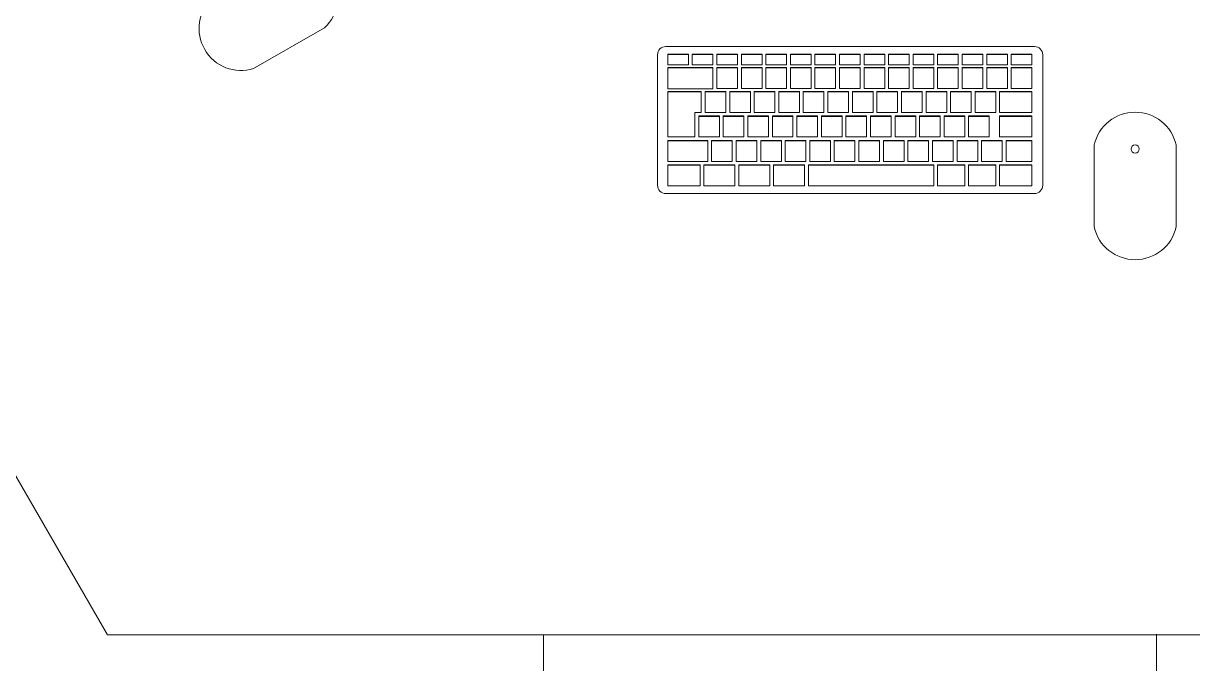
# Model space of a CAD drawing. Header units: millimetres. Extents: x 155927 to 295199, y -4084 to 97293.
# Drawn here: x 175587 to 176492, y 16848 to 17344 of the extents above; entities that cross this region are included whole.
import ezdxf

# ---------------------------------------------------------------- set-up
doc = ezdxf.new("R2010")
doc.units = ezdxf.units.MM
doc.header["$MEASUREMENT"] = 0
doc.layers.add('A-GENM', color=8, linetype='CONTINUOUS', lineweight=9)
doc.layers.add('I-FURN', color=8, linetype='CONTINUOUS', lineweight=9)

msp = doc.modelspace()

# ---------------------------------------------------------------- linework, layer by layer
at = {"layer": 'A-GENM'}
for p, q in [((175765.07, 17308.63), (175820.06, 17340.38)), ((176084.2, 17325.76), (176369.74, 17325.76)), ((176085.74, 17319.77), (176101.74, 17319.77)), ((176085.74, 17319.5), (176085.74, 17319.77)), ((176101.74, 17319.5), (176101.74, 17319.77)), ((176104.74, 17319.77), (176120.74, 17319.77)), ((176104.74, 17319.5), (176104.74, 17319.77)), ((176120.74, 17319.5), (176120.74, 17319.77)), ((176123.74, 17319.77), (176139.74, 17319.77)), ((176123.74, 17319.5), (176123.74, 17319.77)), ((176139.74, 17319.5), (176139.74, 17319.77)), ((176142.74, 17319.77), (176158.74, 17319.77)), ((176142.74, 17319.5), (176142.74, 17319.77)), ((176158.74, 17319.5), (176158.74, 17319.77)), ((176161.74, 17319.77), (176177.74, 17319.77)), ((176161.74, 17319.5), (176161.74, 17319.77)), ((176177.74, 17319.5), (176177.74, 17319.77)), ((176180.74, 17319.77), (176196.74, 17319.77)), ((176180.74, 17319.5), (176180.74, 17319.77)), ((176196.74, 17319.5), (176196.74, 17319.77)), ((176199.74, 17319.77), (176215.74, 17319.77)), ((176199.74, 17319.5), (176199.74, 17319.77)), ((176215.74, 17319.5), (176215.74, 17319.77)), ((176218.74, 17319.77), (176234.74, 17319.77)), ((176218.74, 17319.5), (176218.74, 17319.77)), ((176234.74, 17319.5), (176234.74, 17319.77)), ((176237.74, 17319.77), (176253.74, 17319.77)), ((176237.74, 17319.5), (176237.74, 17319.77)), ((176253.74, 17319.5), (176253.74, 17319.77)), ((176256.74, 17319.77), (176272.74, 17319.77)), ((176256.74, 17319.5), (176256.74, 17319.77)), ((176272.74, 17319.5), (176272.74, 17319.77)), ((176275.74, 17319.77), (176291.74, 17319.77)), ((176275.74, 17319.5), (176275.74, 17319.77)), ((176291.74, 17319.5), (176291.74, 17319.77)), ((176294.74, 17319.77), (176310.74, 17319.77)), ((176294.74, 17319.5), (176294.74, 17319.77)), ((176310.74, 17319.5), (176310.74, 17319.77)), ((176313.74, 17319.77), (176329.74, 17319.77)), ((176313.74, 17319.5), (176313.74, 17319.77)), ((176329.74, 17319.5), (176329.74, 17319.77)), ((176332.74, 17319.77), (176348.74, 17319.77)), ((176332.74, 17319.5), (176332.74, 17319.77)), ((176348.74, 17319.5), (176348.74, 17319.77)), ((176351.74, 17319.77), (176367.74, 17319.77)), ((176351.74, 17319.5), (176351.74, 17319.77)), ((176367.74, 17319.5), (176367.74, 17319.77)), ((176077.85, 17218.25), (176077.85, 17319.41)), ((176101.74, 17319.5), (176085.74, 17319.5)), ((176085.74, 17319.5), (176085.74, 17311.52)), ((176085.74, 17311.52), (176101.74, 17311.52)), ((176101.74, 17311.52), (176101.74, 17319.5)), ((176120.74, 17319.5), (176104.74, 17319.5)), ((176104.74, 17319.5), (176104.74, 17311.52)), ((176104.74, 17311.52), (176120.74, 17311.52)), ((176120.74, 17311.52), (176120.74, 17319.5)), ((176139.74, 17319.5), (176123.74, 17319.5)), ((176123.74, 17319.5), (176123.74, 17311.52)), ((176123.74, 17311.52), (176139.74, 17311.52)), ((176139.74, 17311.52), (176139.74, 17319.5)), ((176158.74, 17319.5), (176142.74, 17319.5)), ((176142.74, 17319.5), (176142.74, 17311.52)), ((176142.74, 17311.52), (176158.74, 17311.52)), ((176158.74, 17311.52), (176158.74, 17319.5)), ((176177.74, 17319.5), (176161.74, 17319.5)), ((176161.74, 17319.5), (176161.74, 17311.52)), ((176161.74, 17311.52), (176177.74, 17311.52)), ((176177.74, 17311.52), (176177.74, 17319.5)), ((176196.74, 17319.5), (176180.74, 17319.5)), ((176180.74, 17319.5), (176180.74, 17311.52)), ((176180.74, 17311.52), (176196.74, 17311.52)), ((176196.74, 17311.52), (176196.74, 17319.5)), ((176215.74, 17319.5), (176199.74, 17319.5)), ((176199.74, 17319.5), (176199.74, 17311.52)), ((176199.74, 17311.52), (176215.74, 17311.52)), ((176215.74, 17311.52), (176215.74, 17319.5)), ((176234.74, 17319.5), (176218.74, 17319.5)), ((176218.74, 17319.5), (176218.74, 17311.52)), ((176218.74, 17311.52), (176234.74, 17311.52)), ((176234.74, 17311.52), (176234.74, 17319.5)), ((176253.74, 17319.5), (176237.74, 17319.5)), ((176237.74, 17319.5), (176237.74, 17311.52)), ((176237.74, 17311.52), (176253.74, 17311.52)), ((176253.74, 17311.52), (176253.74, 17319.5)), ((176272.74, 17319.5), (176256.74, 17319.5)), ((176256.74, 17319.5), (176256.74, 17311.52)), ((176256.74, 17311.52), (176272.74, 17311.52)), ((176272.74, 17311.52), (176272.74, 17319.5)), ((176291.74, 17319.5), (176275.74, 17319.5)), ((176275.74, 17319.5), (176275.74, 17311.52)), ((176275.74, 17311.52), (176291.74, 17311.52)), ((176291.74, 17311.52), (176291.74, 17319.5)), ((176310.74, 17319.5), (176294.74, 17319.5)), ((176294.74, 17319.5), (176294.74, 17311.52)), ((176294.74, 17311.52), (176310.74, 17311.52)), ((176310.74, 17311.52), (176310.74, 17319.5)), ((176329.74, 17319.5), (176313.74, 17319.5)), ((176313.74, 17319.5), (176313.74, 17311.52)), ((176313.74, 17311.52), (176329.74, 17311.52)), ((176329.74, 17311.52), (176329.74, 17319.5)), ((176348.74, 17319.5), (176332.74, 17319.5)), ((176332.74, 17319.5), (176332.74, 17311.52)), ((176332.74, 17311.52), (176348.74, 17311.52)), ((176348.74, 17311.52), (176348.74, 17319.5)), ((176367.74, 17319.5), (176351.74, 17319.5)), ((176351.74, 17319.5), (176351.74, 17311.52)), ((176351.74, 17311.52), (176367.74, 17311.52)), ((176367.74, 17311.52), (176367.74, 17319.5)), ((176376.09, 17319.41), (176376.09, 17218.25)), ((176085.74, 17309.54), (176120.74, 17309.54)), ((176085.74, 17309.26), (176085.74, 17309.54)), ((176120.74, 17309.26), (176085.74, 17309.26)), ((176085.74, 17309.26), (176085.74, 17293.02)), ((176120.74, 17309.26), (176120.74, 17309.54)), ((176120.74, 17293.02), (176120.74, 17309.26)), ((176123.74, 17309.54), (176139.74, 17309.54)), ((176123.74, 17309.26), (176123.74, 17309.54)), ((176139.74, 17309.26), (176123.74, 17309.26)), ((176123.74, 17309.26), (176123.74, 17293.3)), ((176139.74, 17309.26), (176139.74, 17309.54)), ((176139.74, 17293.3), (176139.74, 17309.26)), ((176142.74, 17309.54), (176158.74, 17309.54)), ((176142.74, 17309.26), (176142.74, 17309.54)), ((176158.74, 17309.26), (176142.74, 17309.26)), ((176142.74, 17309.26), (176142.74, 17293.3)), ((176158.74, 17309.26), (176158.74, 17309.54)), ((176158.74, 17293.3), (176158.74, 17309.26)), ((176161.74, 17309.54), (176177.74, 17309.54)), ((176161.74, 17309.26), (176161.74, 17309.54)), ((176177.74, 17309.26), (176161.74, 17309.26)), ((176161.74, 17309.26), (176161.74, 17293.3)), ((176177.74, 17309.26), (176177.74, 17309.54)), ((176177.74, 17293.3), (176177.74, 17309.26)), ((176180.74, 17309.54), (176196.74, 17309.54)), ((176180.74, 17309.26), (176180.74, 17309.54)), ((176196.74, 17309.26), (176180.74, 17309.26)), ((176180.74, 17309.26), (176180.74, 17293.3)), ((176196.74, 17309.26), (176196.74, 17309.54)), ((176196.74, 17293.3), (176196.74, 17309.26)), ((176199.74, 17309.54), (176215.74, 17309.54)), ((176199.74, 17309.26), (176199.74, 17309.54)), ((176215.74, 17309.26), (176199.74, 17309.26)), ((176199.74, 17309.26), (176199.74, 17293.3)), ((176215.74, 17309.26), (176215.74, 17309.54)), ((176215.74, 17293.3), (176215.74, 17309.26)), ((176218.74, 17309.54), (176234.74, 17309.54)), ((176218.74, 17309.26), (176218.74, 17309.54)), ((176234.74, 17309.26), (176218.74, 17309.26)), ((176218.74, 17309.26), (176218.74, 17293.3)), ((176234.74, 17309.26), (176234.74, 17309.54)), ((176234.74, 17293.3), (176234.74, 17309.26)), ((176237.74, 17309.54), (176253.74, 17309.54)), ((176237.74, 17309.26), (176237.74, 17309.54)), ((176253.74, 17309.26), (176237.74, 17309.26)), ((176237.74, 17309.26), (176237.74, 17293.3)), ((176253.74, 17309.26), (176253.74, 17309.54)), ((176253.74, 17293.3), (176253.74, 17309.26)), ((176256.74, 17309.54), (176272.74, 17309.54)), ((176256.74, 17309.26), (176256.74, 17309.54)), ((176272.74, 17309.26), (176256.74, 17309.26)), ((176256.74, 17309.26), (176256.74, 17293.3)), ((176272.74, 17309.26), (176272.74, 17309.54)), ((176272.74, 17293.3), (176272.74, 17309.26)), ((176275.74, 17309.54), (176291.74, 17309.54)), ((176275.74, 17309.26), (176275.74, 17309.54)), ((176291.74, 17309.26), (176275.74, 17309.26)), ((176275.74, 17309.26), (176275.74, 17293.3)), ((176291.74, 17309.26), (176291.74, 17309.54)), ((176291.74, 17293.3), (176291.74, 17309.26)), ((176294.74, 17309.54), (176310.74, 17309.54)), ((176294.74, 17309.26), (176294.74, 17309.54)), ((176310.74, 17309.26), (176294.74, 17309.26)), ((176294.74, 17309.26), (176294.74, 17293.3)), ((176310.74, 17309.26), (176310.74, 17309.54)), ((176310.74, 17293.3), (176310.74, 17309.26)), ((176313.74, 17309.54), (176329.74, 17309.54)), ((176313.74, 17309.26), (176313.74, 17309.54)), ((176329.74, 17309.26), (176313.74, 17309.26)), ((176313.74, 17309.26), (176313.74, 17293.3)), ((176329.74, 17309.26), (176329.74, 17309.54)), ((176329.74, 17293.3), (176329.74, 17309.26)), ((176332.74, 17309.54), (176348.74, 17309.54)), ((176332.74, 17309.26), (176332.74, 17309.54)), ((176348.74, 17309.26), (176332.74, 17309.26)), ((176332.74, 17309.26), (176332.74, 17293.3)), ((176348.74, 17309.26), (176348.74, 17309.54)), ((176348.74, 17293.3), (176348.74, 17309.26)), ((176351.74, 17309.54), (176367.74, 17309.54)), ((176351.74, 17309.26), (176351.74, 17309.54)), ((176367.74, 17309.26), (176351.74, 17309.26)), ((176351.74, 17309.26), (176351.74, 17293.3)), ((176367.74, 17309.26), (176367.74, 17309.54)), ((176367.74, 17293.3), (176367.74, 17309.26)), ((176085.74, 17293.02), (176120.74, 17293.02)), ((176123.74, 17293.3), (176139.74, 17293.3)), ((176142.74, 17293.3), (176158.74, 17293.3)), ((176161.74, 17293.3), (176177.74, 17293.3)), ((176180.74, 17293.3), (176196.74, 17293.3)), ((176199.74, 17293.3), (176215.74, 17293.3)), ((176218.74, 17293.3), (176234.74, 17293.3)), ((176237.74, 17293.3), (176253.74, 17293.3)), ((176256.74, 17293.3), (176272.74, 17293.3)), ((176275.74, 17293.3), (176291.74, 17293.3)), ((176294.74, 17293.3), (176310.74, 17293.3)), ((176313.74, 17293.3), (176329.74, 17293.3)), ((176332.74, 17293.3), (176348.74, 17293.3)), ((176351.74, 17293.3), (176367.74, 17293.3)), ((176085.74, 17290.89), (176111.74, 17290.89)), ((176085.74, 17290.61), (176085.74, 17290.89)), ((176111.74, 17290.61), (176085.74, 17290.61)), ((176085.74, 17290.61), (176085.74, 17255.72)), ((176111.74, 17290.61), (176111.74, 17290.89)), ((176111.74, 17274.65), (176111.74, 17290.61)), ((176114.74, 17290.89), (176130.74, 17290.89)), ((176114.74, 17290.61), (176114.74, 17290.89)), ((176130.74, 17290.61), (176114.74, 17290.61)), ((176114.74, 17290.61), (176114.74, 17274.65)), ((176130.74, 17290.61), (176130.74, 17290.89)), ((176130.74, 17274.65), (176130.74, 17290.61)), ((176133.74, 17290.89), (176149.74, 17290.89)), ((176133.74, 17290.61), (176133.74, 17290.89)), ((176149.74, 17290.61), (176133.74, 17290.61)), ((176133.74, 17290.61), (176133.74, 17274.65)), ((176149.74, 17290.61), (176149.74, 17290.89)), ((176149.74, 17274.65), (176149.74, 17290.61)), ((176152.74, 17290.89), (176168.74, 17290.89)), ((176152.74, 17290.61), (176152.74, 17290.89)), ((176168.74, 17290.61), (176152.74, 17290.61)), ((176152.74, 17290.61), (176152.74, 17274.65)), ((176168.74, 17290.61), (176168.74, 17290.89)), ((176168.74, 17274.65), (176168.74, 17290.61)), ((176171.74, 17290.89), (176187.74, 17290.89)), ((176171.74, 17290.61), (176171.74, 17290.89)), ((176187.74, 17290.61), (176171.74, 17290.61)), ((176171.74, 17290.61), (176171.74, 17274.65)), ((176187.74, 17290.61), (176187.74, 17290.89)), ((176187.74, 17274.65), (176187.74, 17290.61)), ((176190.74, 17290.89), (176206.74, 17290.89)), ((176190.74, 17290.61), (176190.74, 17290.89)), ((176206.74, 17290.61), (176190.74, 17290.61)), ((176190.74, 17290.61), (176190.74, 17274.65)), ((176206.74, 17290.61), (176206.74, 17290.89)), ((176206.74, 17274.65), (176206.74, 17290.61)), ((176209.74, 17290.89), (176225.74, 17290.89)), ((176209.74, 17290.61), (176209.74, 17290.89)), ((176225.74, 17290.61), (176209.74, 17290.61)), ((176209.74, 17290.61), (176209.74, 17274.65)), ((176225.74, 17290.61), (176225.74, 17290.89)), ((176225.74, 17274.65), (176225.74, 17290.61)), ((176228.74, 17290.89), (176244.74, 17290.89)), ((176228.74, 17290.61), (176228.74, 17290.89)), ((176244.74, 17290.61), (176228.74, 17290.61)), ((176228.74, 17290.61), (176228.74, 17274.65)), ((176244.74, 17290.61), (176244.74, 17290.89)), ((176244.74, 17274.65), (176244.74, 17290.61)), ((176247.74, 17290.89), (176263.74, 17290.89)), ((176247.74, 17290.61), (176247.74, 17290.89)), ((176263.74, 17290.61), (176247.74, 17290.61)), ((176247.74, 17290.61), (176247.74, 17274.65)), ((176263.74, 17290.61), (176263.74, 17290.89)), ((176263.74, 17274.65), (176263.74, 17290.61)), ((176266.74, 17290.89), (176282.74, 17290.89)), ((176266.74, 17290.61), (176266.74, 17290.89)), ((176282.74, 17290.61), (176266.74, 17290.61)), ((176266.74, 17290.61), (176266.74, 17274.65)), ((176282.74, 17290.61), (176282.74, 17290.89)), ((176282.74, 17274.65), (176282.74, 17290.61)), ((176285.74, 17290.89), (176301.74, 17290.89)), ((176285.74, 17290.61), (176285.74, 17290.89)), ((176301.74, 17290.61), (176285.74, 17290.61)), ((176285.74, 17290.61), (176285.74, 17274.65)), ((176301.74, 17290.61), (176301.74, 17290.89)), ((176301.74, 17274.65), (176301.74, 17290.61)), ((176304.74, 17290.89), (176320.74, 17290.89)), ((176304.74, 17290.61), (176304.74, 17290.89)), ((176320.74, 17290.61), (176304.74, 17290.61)), ((176304.74, 17290.61), (176304.74, 17274.65)), ((176320.74, 17290.61), (176320.74, 17290.89)), ((176320.74, 17274.65), (176320.74, 17290.61)), ((176323.74, 17290.89), (176339.74, 17290.89)), ((176323.74, 17290.61), (176323.74, 17290.89)), ((176339.74, 17290.61), (176323.74, 17290.61)), ((176323.74, 17290.61), (176323.74, 17274.65)), ((176339.74, 17290.61), (176339.74, 17290.89)), ((176339.74, 17274.65), (176339.74, 17290.61)), ((176342.74, 17290.89), (176367.74, 17290.89)), ((176342.74, 17290.61), (176342.74, 17290.89)), ((176367.74, 17290.61), (176342.74, 17290.61)), ((176342.74, 17290.61), (176342.74, 17274.67)), ((176367.74, 17290.61), (176367.74, 17290.89)), ((176367.74, 17274.67), (176367.74, 17290.61)), ((176106.74, 17255.72), (176106.74, 17274.65)), ((176106.74, 17274.65), (176111.74, 17274.65)), ((176114.74, 17274.65), (176130.74, 17274.65)), ((176133.74, 17274.65), (176149.74, 17274.65)), ((176152.74, 17274.65), (176168.74, 17274.65)), ((176171.74, 17274.65), (176187.74, 17274.65)), ((176190.74, 17274.65), (176206.74, 17274.65)), ((176209.74, 17274.65), (176225.74, 17274.65)), ((176228.74, 17274.65), (176244.74, 17274.65)), ((176247.74, 17274.65), (176263.74, 17274.65)), ((176266.74, 17274.65), (176282.74, 17274.65)), ((176285.74, 17274.65), (176301.74, 17274.65)), ((176304.74, 17274.65), (176320.74, 17274.65)), ((176323.74, 17274.65), (176339.74, 17274.65)), ((176342.74, 17274.67), (176367.74, 17274.67)), ((176109.74, 17271.96), (176125.74, 17271.96)), ((176109.74, 17271.68), (176109.74, 17271.96)), ((176125.74, 17271.68), (176109.74, 17271.68)), ((176109.74, 17271.68), (176109.74, 17255.72)), ((176125.74, 17271.68), (176125.74, 17271.96)), ((176125.74, 17255.72), (176125.74, 17271.68)), ((176128.74, 17271.96), (176144.74, 17271.96)), ((176128.74, 17271.68), (176128.74, 17271.96)), ((176144.74, 17271.68), (176128.74, 17271.68)), ((176128.74, 17271.68), (176128.74, 17255.72)), ((176144.74, 17271.68), (176144.74, 17271.96)), ((176144.74, 17255.72), (176144.74, 17271.68)), ((176147.74, 17271.96), (176163.74, 17271.96)), ((176147.74, 17271.68), (176147.74, 17271.96)), ((176163.74, 17271.68), (176147.74, 17271.68)), ((176147.74, 17271.68), (176147.74, 17255.72)), ((176163.74, 17271.68), (176163.74, 17271.96)), ((176163.74, 17255.72), (176163.74, 17271.68)), ((176166.74, 17271.96), (176182.74, 17271.96)), ((176166.74, 17271.68), (176166.74, 17271.96)), ((176182.74, 17271.68), (176166.74, 17271.68)), ((176166.74, 17271.68), (176166.74, 17255.72)), ((176182.74, 17271.68), (176182.74, 17271.96)), ((176182.74, 17255.72), (176182.74, 17271.68)), ((176185.74, 17271.96), (176201.74, 17271.96)), ((176185.74, 17271.68), (176185.74, 17271.96)), ((176201.74, 17271.68), (176185.74, 17271.68)), ((176185.74, 17271.68), (176185.74, 17255.72)), ((176201.74, 17271.68), (176201.74, 17271.96)), ((176201.74, 17255.72), (176201.74, 17271.68)), ((176204.74, 17271.96), (176220.74, 17271.96)), ((176204.74, 17271.68), (176204.74, 17271.96)), ((176220.74, 17271.68), (176204.74, 17271.68)), ((176204.74, 17271.68), (176204.74, 17255.72)), ((176220.74, 17271.68), (176220.74, 17271.96)), ((176220.74, 17255.72), (176220.74, 17271.68)), ((176223.74, 17271.96), (176239.74, 17271.96)), ((176223.74, 17271.68), (176223.74, 17271.96)), ((176239.74, 17271.68), (176223.74, 17271.68)), ((176223.74, 17271.68), (176223.74, 17255.72)), ((176239.74, 17271.68), (176239.74, 17271.96)), ((176239.74, 17255.72), (176239.74, 17271.68)), ((176242.74, 17271.96), (176258.74, 17271.96)), ((176242.74, 17271.68), (176242.74, 17271.96)), ((176258.74, 17271.68), (176242.74, 17271.68)), ((176242.74, 17271.68), (176242.74, 17255.72)), ((176258.74, 17271.68), (176258.74, 17271.96)), ((176258.74, 17255.72), (176258.74, 17271.68)), ((176261.74, 17271.96), (176277.74, 17271.96)), ((176261.74, 17271.68), (176261.74, 17271.96)), ((176277.74, 17271.68), (176261.74, 17271.68)), ((176261.74, 17271.68), (176261.74, 17255.72)), ((176277.74, 17271.68), (176277.74, 17271.96)), ((176277.74, 17255.72), (176277.74, 17271.68)), ((176280.74, 17271.96), (176296.74, 17271.96)), ((176280.74, 17271.68), (176280.74, 17271.96)), ((176296.74, 17271.68), (176280.74, 17271.68)), ((176280.74, 17271.68), (176280.74, 17255.72)), ((176296.74, 17271.68), (176296.74, 17271.96)), ((176296.74, 17255.72), (176296.74, 17271.68)), ((176299.74, 17271.96), (176315.74, 17271.96)), ((176299.74, 17271.68), (176299.74, 17271.96)), ((176315.74, 17271.68), (176299.74, 17271.68)), ((176299.74, 17271.68), (176299.74, 17255.72)), ((176315.74, 17271.68), (176315.74, 17271.96)), ((176315.74, 17255.72), (176315.74, 17271.68)), ((176318.74, 17271.96), (176334.74, 17271.96)), ((176318.74, 17271.68), (176318.74, 17271.96)), ((176334.74, 17271.68), (176318.74, 17271.68)), ((176318.74, 17271.68), (176318.74, 17255.72)), ((176334.74, 17271.68), (176334.74, 17271.96)), ((176334.74, 17255.72), (176334.74, 17271.68)), ((176342.74, 17271.96), (176367.74, 17271.96)), ((176342.74, 17271.68), (176342.74, 17271.96)), ((176367.74, 17271.68), (176342.74, 17271.68)), ((176342.74, 17271.68), (176342.74, 17255.74)), ((176367.74, 17271.68), (176367.74, 17271.96)), ((176367.74, 17255.74), (176367.74, 17271.68)), ((176085.74, 17255.72), (176106.74, 17255.72)), ((176085.74, 17253.03), (176116.74, 17253.03)), ((176085.74, 17252.75), (176085.74, 17253.03)), ((176116.74, 17252.75), (176085.74, 17252.75)), ((176085.74, 17252.75), (176085.74, 17236.79)), ((176109.74, 17255.72), (176125.74, 17255.72)), ((176116.74, 17252.75), (176116.74, 17253.03)), ((176116.74, 17236.79), (176116.74, 17252.75)), ((176119.74, 17253.03), (176135.74, 17253.03)), ((176119.74, 17252.75), (176119.74, 17253.03)), ((176135.74, 17252.75), (176119.74, 17252.75)), ((176119.74, 17252.75), (176119.74, 17236.79)), ((176128.74, 17255.72), (176144.74, 17255.72)), ((176135.74, 17252.75), (176135.74, 17253.03)), ((176135.74, 17236.79), (176135.74, 17252.75)), ((176138.74, 17253.03), (176154.74, 17253.03)), ((176138.74, 17252.75), (176138.74, 17253.03)), ((176154.74, 17252.75), (176138.74, 17252.75)), ((176138.74, 17252.75), (176138.74, 17236.79)), ((176147.74, 17255.72), (176163.74, 17255.72)), ((176154.74, 17252.75), (176154.74, 17253.03)), ((176154.74, 17236.79), (176154.74, 17252.75)), ((176157.74, 17253.03), (176173.74, 17253.03)), ((176157.74, 17252.75), (176157.74, 17253.03)), ((176173.74, 17252.75), (176157.74, 17252.75)), ((176157.74, 17252.75), (176157.74, 17236.79)), ((176166.74, 17255.72), (176182.74, 17255.72)), ((176173.74, 17252.75), (176173.74, 17253.03)), ((176173.74, 17236.79), (176173.74, 17252.75)), ((176176.74, 17253.03), (176192.74, 17253.03)), ((176176.74, 17252.75), (176176.74, 17253.03)), ((176192.74, 17252.75), (176176.74, 17252.75)), ((176176.74, 17252.75), (176176.74, 17236.79)), ((176185.74, 17255.72), (176201.74, 17255.72)), ((176192.74, 17252.75), (176192.74, 17253.03)), ((176192.74, 17236.79), (176192.74, 17252.75)), ((176195.74, 17253.03), (176211.74, 17253.03)), ((176195.74, 17252.75), (176195.74, 17253.03)), ((176211.74, 17252.75), (176195.74, 17252.75)), ((176195.74, 17252.75), (176195.74, 17236.79)), ((176204.74, 17255.72), (176220.74, 17255.72)), ((176211.74, 17252.75), (176211.74, 17253.03)), ((176211.74, 17236.79), (176211.74, 17252.75)), ((176214.74, 17253.03), (176230.74, 17253.03)), ((176214.74, 17252.75), (176214.74, 17253.03)), ((176230.74, 17252.75), (176214.74, 17252.75)), ((176214.74, 17252.75), (176214.74, 17236.79)), ((176223.74, 17255.72), (176239.74, 17255.72)), ((176230.74, 17252.75), (176230.74, 17253.03)), ((176230.74, 17236.79), (176230.74, 17252.75)), ((176233.74, 17253.03), (176249.74, 17253.03)), ((176233.74, 17252.75), (176233.74, 17253.03)), ((176249.74, 17252.75), (176233.74, 17252.75)), ((176233.74, 17252.75), (176233.74, 17236.79)), ((176242.74, 17255.72), (176258.74, 17255.72)), ((176249.74, 17252.75), (176249.74, 17253.03)), ((176249.74, 17236.79), (176249.74, 17252.75)), ((176252.74, 17253.03), (176268.74, 17253.03)), ((176252.74, 17252.75), (176252.74, 17253.03)), ((176268.74, 17252.75), (176252.74, 17252.75)), ((176252.74, 17252.75), (176252.74, 17236.79)), ((176261.74, 17255.72), (176277.74, 17255.72)), ((176268.74, 17252.75), (176268.74, 17253.03)), ((176268.74, 17236.79), (176268.74, 17252.75)), ((176271.74, 17253.03), (176287.74, 17253.03)), ((176271.74, 17252.75), (176271.74, 17253.03)), ((176287.74, 17252.75), (176271.74, 17252.75)), ((176271.74, 17252.75), (176271.74, 17236.79)), ((176280.74, 17255.72), (176296.74, 17255.72)), ((176287.74, 17252.75), (176287.74, 17253.03)), ((176287.74, 17236.79), (176287.74, 17252.75)), ((176290.74, 17253.03), (176306.74, 17253.03)), ((176290.74, 17252.75), (176290.74, 17253.03)), ((176306.74, 17252.75), (176290.74, 17252.75)), ((176290.74, 17252.75), (176290.74, 17236.79)), ((176299.74, 17255.72), (176315.74, 17255.72)), ((176306.74, 17252.75), (176306.74, 17253.03)), ((176306.74, 17236.79), (176306.74, 17252.75)), ((176309.74, 17253.03), (176325.74, 17253.03)), ((176309.74, 17252.75), (176309.74, 17253.03)), ((176325.74, 17252.75), (176309.74, 17252.75)), ((176309.74, 17252.75), (176309.74, 17236.79)), ((176318.74, 17255.72), (176334.74, 17255.72)), ((176325.74, 17252.75), (176325.74, 17253.03)), ((176325.74, 17236.79), (176325.74, 17252.75)), ((176328.74, 17253.03), (176344.74, 17253.03)), ((176328.74, 17252.75), (176328.74, 17253.03)), ((176344.74, 17252.75), (176328.74, 17252.75)), ((176328.74, 17252.75), (176328.74, 17236.79)), ((176342.74, 17255.74), (176367.74, 17255.74)), ((176344.74, 17252.75), (176344.74, 17253.03)), ((176344.74, 17236.79), (176344.74, 17252.75)), ((176347.74, 17253.03), (176367.74, 17253.03)), ((176347.74, 17252.75), (176347.74, 17253.03)), ((176367.74, 17252.75), (176347.74, 17252.75)), ((176347.74, 17252.75), (176347.74, 17236.81)), ((176367.74, 17252.75), (176367.74, 17253.03)), ((176367.74, 17236.81), (176367.74, 17252.75)), ((176415.96, 17249.52), (176415.96, 17186.02)), ((176479.46, 17186.02), (176479.46, 17249.52)), ((176085.74, 17236.79), (176116.74, 17236.79)), ((176085.74, 17234.1), (176110.74, 17234.1)), ((176085.74, 17233.83), (176085.74, 17234.1)), ((176110.74, 17233.83), (176085.74, 17233.83)), ((176085.74, 17233.83), (176085.74, 17217.89)), ((176110.74, 17233.83), (176110.74, 17234.1)), ((176110.74, 17217.89), (176110.74, 17233.83)), ((176113.74, 17234.1), (176137.74, 17234.1)), ((176113.74, 17233.83), (176113.74, 17234.1)), ((176137.74, 17233.83), (176113.74, 17233.83)), ((176113.74, 17233.83), (176113.74, 17217.89)), ((176119.74, 17236.79), (176135.74, 17236.79)), ((176137.74, 17233.83), (176137.74, 17234.1)), ((176137.74, 17217.89), (176137.74, 17233.83)), ((176138.74, 17236.79), (176154.74, 17236.79)), ((176140.74, 17234.1), (176164.74, 17234.1)), ((176140.74, 17233.83), (176140.74, 17234.1)), ((176164.74, 17233.83), (176140.74, 17233.83)), ((176140.74, 17233.83), (176140.74, 17217.89)), ((176157.74, 17236.79), (176173.74, 17236.79)), ((176164.74, 17233.83), (176164.74, 17234.1)), ((176164.74, 17217.89), (176164.74, 17233.83)), ((176167.74, 17234.1), (176191.74, 17234.1)), ((176167.74, 17233.83), (176167.74, 17234.1)), ((176191.74, 17233.83), (176167.74, 17233.83)), ((176167.74, 17233.83), (176167.74, 17217.89)), ((176176.74, 17236.79), (176192.74, 17236.79)), ((176191.74, 17233.83), (176191.74, 17234.1)), ((176191.74, 17217.89), (176191.74, 17233.83)), ((176194.74, 17234.1), (176291.74, 17234.1)), ((176194.74, 17233.83), (176194.74, 17234.1)), ((176291.74, 17233.83), (176194.74, 17233.83)), ((176194.74, 17233.83), (176194.74, 17217.89)), ((176195.74, 17236.79), (176211.74, 17236.79)), ((176214.74, 17236.79), (176230.74, 17236.79)), ((176233.74, 17236.79), (176249.74, 17236.79)), ((176252.74, 17236.79), (176268.74, 17236.79)), ((176271.74, 17236.79), (176287.74, 17236.79)), ((176290.74, 17236.79), (176306.74, 17236.79)), ((176291.74, 17233.83), (176291.74, 17234.1)), ((176291.74, 17217.89), (176291.74, 17233.83)), ((176294.74, 17234.1), (176315.74, 17234.1)), ((176294.74, 17233.83), (176294.74, 17234.1)), ((176315.74, 17233.83), (176294.74, 17233.83)), ((176294.74, 17233.83), (176294.74, 17217.89)), ((176309.74, 17236.79), (176325.74, 17236.79)), ((176315.74, 17233.83), (176315.74, 17234.1)), ((176315.74, 17217.89), (176315.74, 17233.83)), ((176318.74, 17234.1), (176339.74, 17234.1)), ((176318.74, 17233.83), (176318.74, 17234.1)), ((176339.74, 17233.83), (176318.74, 17233.83)), ((176318.74, 17233.83), (176318.74, 17217.89)), ((176328.74, 17236.79), (176344.74, 17236.79)), ((176339.74, 17233.83), (176339.74, 17234.1)), ((176339.74, 17217.89), (176339.74, 17233.83)), ((176342.74, 17234.1), (176367.74, 17234.1)), ((176342.74, 17233.83), (176342.74, 17234.1)), ((176367.74, 17233.83), (176342.74, 17233.83)), ((176342.74, 17233.83), (176342.74, 17217.89)), ((176347.74, 17236.81), (176367.74, 17236.81)), ((176367.74, 17233.83), (176367.74, 17234.1)), ((176367.74, 17217.89), (176367.74, 17233.83)), ((176369.74, 17211.9), (176084.2, 17211.9)), ((176085.74, 17217.89), (176110.74, 17217.89)), ((176113.74, 17217.89), (176137.74, 17217.89)), ((176140.74, 17217.89), (176164.74, 17217.89)), ((176167.74, 17217.89), (176191.74, 17217.89)), ((176194.74, 17217.89), (176291.74, 17217.89)), ((176294.74, 17217.89), (176315.74, 17217.89)), ((176318.74, 17217.89), (176339.74, 17217.89)), ((176342.74, 17217.89), (176367.74, 17217.89))]:
    msp.add_line(p, q, dxfattribs=at)
for centre, radius, start, end in [((175798, 17364.31), 32.54, 312.68038, 107.31962), ((175755.38, 17339.7), 32.54, 132.68038, 287.31962), ((176084.2, 17319.41), 6.35, 90, 180), ((176369.74, 17319.41), 6.35, 0, 90), ((176447.71, 17242.37), 32.54, 12.68038, 167.31962), ((176447.71, 17246.36), 3.16, 0, 180), ((176447.71, 17246.36), 3.16, 180, 0), ((176084.2, 17218.25), 6.35, 180, 270), ((176369.74, 17218.25), 6.35, 270, 0), ((176447.71, 17193.16), 32.54, 192.68038, 347.31962)]:
    msp.add_arc(centre, radius, start, end, dxfattribs=at)
at = {"layer": 'I-FURN'}
for p, q in [((175076.81, 17866.01), (175651.82, 16870.07)), ((175651.82, 16870.07), (176801.82, 16870.1))]:
    msp.add_line(p, q, dxfattribs=at)
for points, knots in [([(175989.64, 16596.46), (175989.64, 16597.16), (175989.64, 16600.42), (175989.64, 16606.27), (175989.64, 16614.07), (175989.64, 16621.81), (175989.64, 16631.91), (175989.64, 16644.27), (175989.64, 16656.51), (175989.64, 16666.42), (175989.64, 16673.99), (175989.64, 16681.62), (175989.64, 16691.65), (175989.64, 16704.1), (175989.64, 16718.99), (175989.64, 16734.12), (175989.64, 16749.29), (175989.64, 16764.25), (175989.64, 16776.76), (175989.64, 16786.85), (175989.64, 16794.49), (175989.64, 16802.11), (175989.64, 16812.16), (175989.64, 16824.61), (175989.64, 16837.09), (175989.64, 16847.16), (175989.64, 16854.8), (175989.64, 16862.41), (175989.64, 16867.57), (175989.64, 16870.21), (175989.64, 16870.37)], [-0.8977274, -0.8977274, -0.8977274, -0.8977274, -0.8928571, -0.875, -0.8571429, -0.8392857, -0.8214286, -0.7857143, -0.75, -0.7321429, -0.7142857, -0.6964286, -0.6785714, -0.6428571, -0.6071429, -0.5714286, -0.5357143, -0.5, -0.4642857, -0.4464286, -0.4285714, -0.4107143, -0.3928571, -0.3571429, -0.3214286, -0.3035714, -0.2857143, -0.2678571, -0.25, -0.2488464, -0.2488464, -0.2488464, -0.2488464]), ([(176464.3, 16870.42), (176464.3, 16870.31), (176464.3, 16865.2), (176464.3, 16854.94), (176464.3, 16839.59), (176464.3, 16824.47), (176464.3, 16811.9), (176464.3, 16801.8), (176464.3, 16794.15), (176464.3, 16786.52), (176464.3, 16776.5), (176464.3, 16764.13), (176464.3, 16751.79), (176464.3, 16741.83), (176464.3, 16734.27), (176464.3, 16726.69), (176464.3, 16716.69), (176464.3, 16704.27), (176464.3, 16691.79), (176464.3, 16681.69), (176464.3, 16674.01), (176464.3, 16666.35), (176464.3, 16656.28), (176464.3, 16643.79), (176464.3, 16628.73), (176464.3, 16613.3), (176464.3, 16602.54), (176464.3, 16596.97), (176464.3, 16596.52)], [-0.7507659, -0.7507659, -0.7507659, -0.7507659, -0.75, -0.7142857, -0.6785714, -0.6428571, -0.6071429, -0.5892857, -0.5714286, -0.5535714, -0.5357143, -0.5, -0.4642857, -0.4464286, -0.4285714, -0.4107143, -0.3928571, -0.3571429, -0.3214286, -0.3035714, -0.2857143, -0.2678571, -0.25, -0.2142857, -0.1785714, -0.1428571, -0.1071429, -0.103964, -0.103964, -0.103964, -0.103964])]:
    msp.add_open_spline(points, degree=3, knots=knots, dxfattribs=at)

doc.saveas('drawing.dxf')
